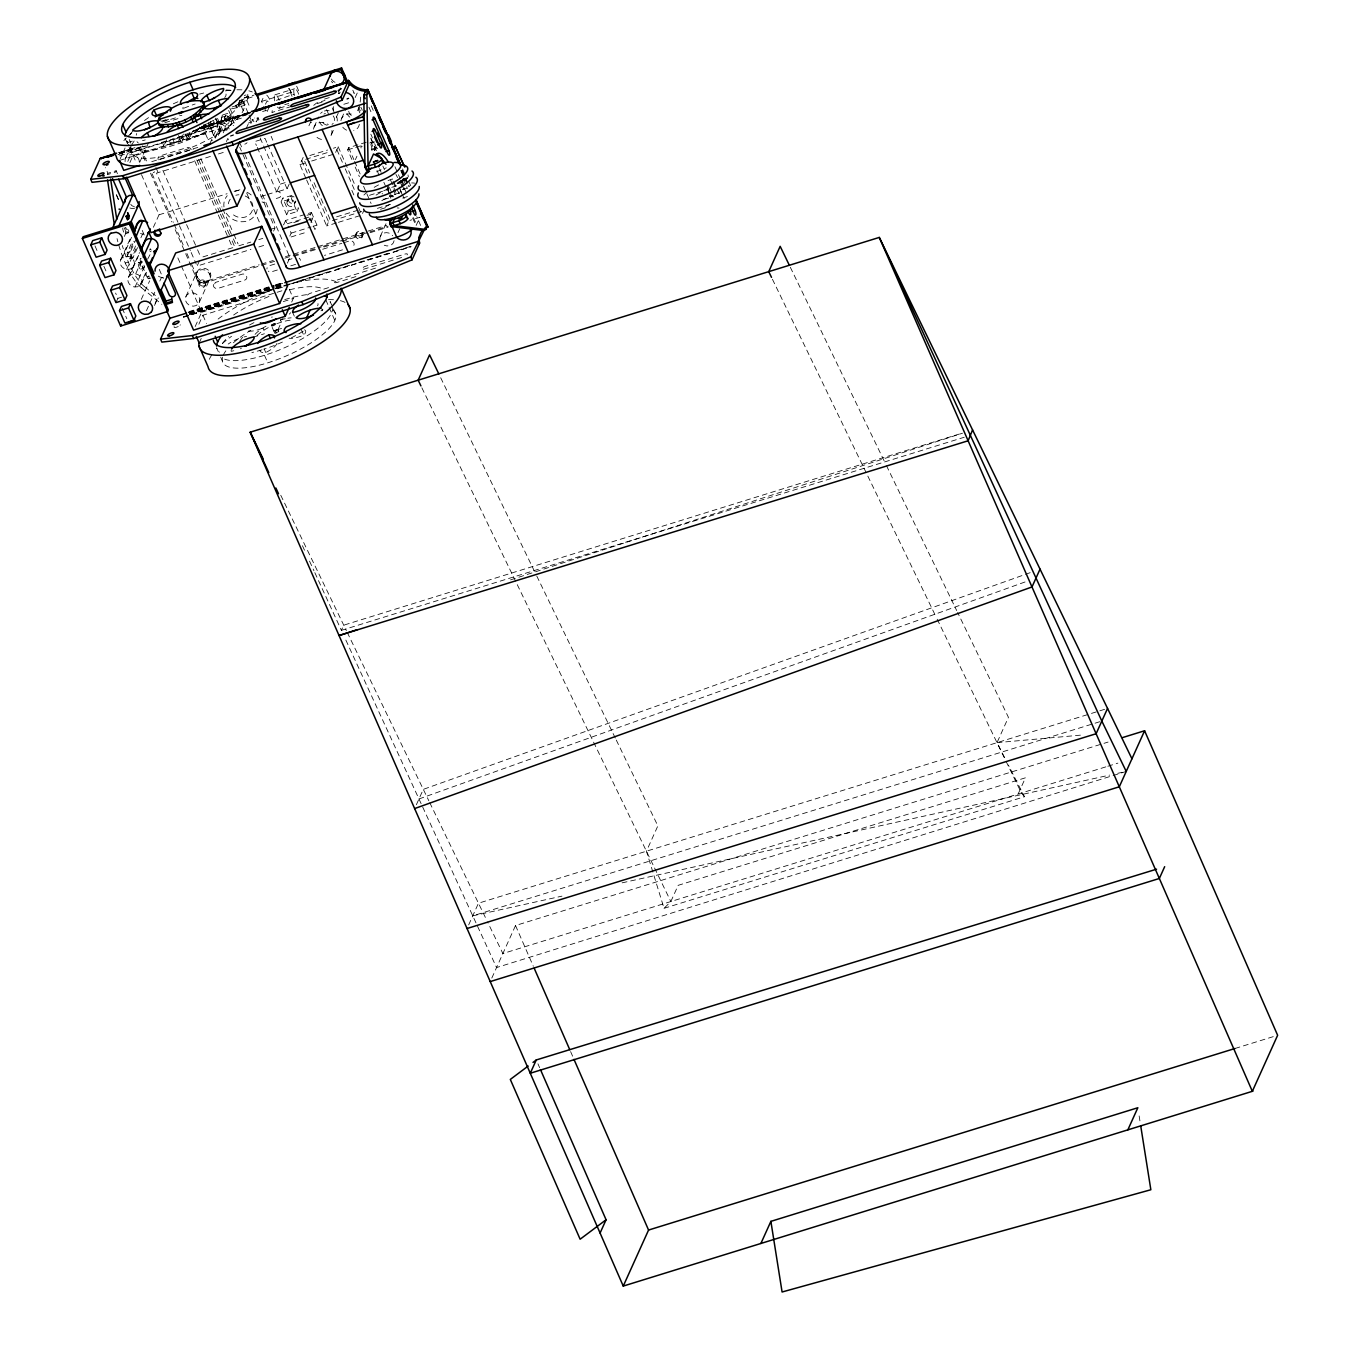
<?xml version="1.0" encoding="UTF-8"?>
<svg xmlns="http://www.w3.org/2000/svg" width="1360" height="1360" viewBox="0 0 1360 1360"><rect width="100%" height="100%" fill="white"/><g stroke="black" fill="none" stroke-linecap="round" stroke-linejoin="round"><path stroke-width="0.75" stroke-dasharray="5 3.75" d="M276.352 100.351L293.437 94.316L294.474 95.421M333.234 110.432L333.642 106.573M360.162 102.102L360.995 94.367M220.49 122.961L222.326 115.056L227.902 113.322L232.713 117.079L231.965 122.57L230.86 124.984L225.301 126.718L220.49 122.961L222.326 115.056M230.86 124.984L232.713 117.079M277.831 329.392L275.4 331.109L273.989 330.582L277.508 329.137L278.783 331.568L274.72 333.217L272.17 327.352M183.107 107.219L182.903 107.984A16.371 5.202 -23.6 0 0 183.124 108.936M276.845 343.468L276.726 343.91A16.575 5.27 -23.6 0 1 265.744 352.512A16.575 5.27 -23.6 0 1 259.913 350.183M305.779 178.041L299.931 164.645L303.093 157.607L309.791 172.941M336.464 222.921L326.706 225.947L329.885 218.926L313.14 180.608M107.899 173.281L107.27 174.675L115.532 172.125L116.161 170.731L107.899 173.281L105.417 167.603M120.241 158.661L125.069 147.968M125.545 158.253L131.665 144.704M127.789 161.415L131.818 152.507L128.214 144.262M129.88 162.605L133.11 155.465L219.181 128.826L221.68 134.555M139.672 162.367L148.41 143.021M183.396 134.062L180.37 140.743L163.863 145.86L167.637 137.496M124.372 236.419L127.738 228.99M120.683 259.794L130.747 237.49M122.298 257.771L131.529 237.337M137.53 247.605L132.991 257.635L129.897 258.587A3.417 1.071 72.8 0 1 127.976 257.023A3.417 1.071 72.8 0 1 127.313 252.654L132.6 240.958M127.211 256.241L133.926 241.383M132.991 257.635A3.417 1.071 72.8 0 1 131.07 256.071A3.417 1.071 72.8 0 1 130.407 251.702L135.694 240.006M189.788 133.042L187.272 138.601L182.682 140.029L185.198 134.453M129.897 258.587L135.184 246.891A3.417 1.071 72.8 0 0 135.252 245.038M126.633 269.348L135.864 248.897M140.896 237.762L142.579 234.039L144.211 234.158M203.099 125.834L206.125 132.77L189.618 137.887L192.644 131.189M115.974 302.6L117.895 298.333L115.6 293.063M128.367 277.389L139.536 252.569M129.455 275.825L139.791 252.841M153.391 227.273L159.035 214.795L141.474 174.607M135.66 273.904L135.898 273.921A7.276 6.511 24.3 0 1 140.692 284.886L137.751 286.756L134.079 286.926A7.276 6.511 24.3 0 1 129.285 275.961L132.226 274.091L135.66 273.904L141.525 260.899M149.6 250.138L150.246 248.744A3.417 3.06 24.3 0 0 151.3 250.087M135.065 286.994L144.296 266.56M147.662 259.131L151.436 251.957M119.442 160.446L205.496 133.807L210.664 122.74L203.32 125.001M139.978 285.481L145.86 272.476M141.61 283.458L146.642 272.306M209.831 143.684L217.872 125.851L214.999 119.255M141.287 299.387L149.668 280.806M215.152 137.734L219.181 128.826M218.331 135.405L219.929 131.835L226.338 129.863L225.471 127.874L219.079 129.863L215.322 138.159L208.522 122.587M224.451 117.572L225.046 116.28M221.238 117.47L226.814 115.736L227.902 113.322M231.455 108.851L236.555 107.797L240.567 98.889M225.301 126.718L226.389 124.304L231.965 122.57M223.227 132.855L225.471 127.874M229.84 120.037A2.958 2.652 24.3 0 0 226.746 116.11A2.958 2.652 24.3 0 0 224.842 120.275A2.958 2.652 24.3 0 0 229.84 120.037L230.418 118.745A2.958 2.652 24.3 0 0 227.341 114.818A2.958 2.652 24.3 0 0 225.437 118.983A2.958 2.652 24.3 0 0 230.418 118.745M226.763 130.322L228.259 127.024L233.614 125.358M238.748 104.346L235.96 105.213L236.827 107.185L239.615 106.318L238.748 104.346L240.244 101.031M146.404 310.794L148.92 305.218M149.753 303.365L154.785 292.213M159.817 281.061L161.5 277.355M248.744 96.356L244.732 105.264L239.343 106.93L243.355 98.022L248.744 96.356L247.877 94.384L244.29 95.489M226.389 141.576L227.817 138.414L230.061 143.565M248.132 113.05L243.865 103.292L247.877 94.384M155.108 303.297L158.457 295.868M154.53 305.439L157.879 298.01M246.177 128.605L249.917 120.309L250.784 122.281L245.429 123.947M250.852 123.556L252.705 119.442L258.094 117.776L258.961 119.748L253.572 121.414L252.705 119.442M269.246 106.947L266.56 112.897L261.562 101.439L264.35 95.268M258.094 117.776L256.241 121.89L254.541 117.997M199.41 260.933L197.098 266.067L250.92 249.407M185.946 296.48L197.098 271.762M196.452 278.324L197.115 276.845M198.968 282.982L199.597 281.588M274.669 261.29L199.206 284.648L199.886 283.169L191.165 263.211M292.077 96.339L290.394 92.514L291.924 89.131M205.819 282.608L206.482 281.129M209.661 274.244L210.324 272.748M205.173 285.821A3.417 3.06 24.3 0 0 201.62 281.299A3.417 3.06 24.3 0 0 199.41 286.093A3.417 3.06 24.3 0 0 205.173 285.821L205.802 284.427A3.417 3.06 24.3 0 0 202.249 279.905A3.417 3.06 24.3 0 0 200.039 284.699A3.417 3.06 24.3 0 0 205.802 284.427M199.189 302.532A7.276 6.511 24.3 0 0 191.607 292.859A7.276 6.511 24.3 0 0 186.898 303.127A7.276 6.511 24.3 0 0 199.189 302.532L210.341 277.831A7.276 6.511 24.3 0 0 202.759 268.158A7.276 6.511 24.3 0 0 198.067 278.409A7.276 6.511 24.3 0 0 210.341 277.831M195.177 326.553L201.62 312.29L177.378 256.785M214.71 283.849L215.339 282.455L242.182 274.159A3.417 3.06 24.3 0 1 246.568 276.165A3.417 3.06 24.3 0 1 244.766 280.092L217.94 288.388A3.417 3.06 24.3 0 1 213.554 286.382A3.417 3.06 24.3 0 1 215.339 282.455M198.883 324.173L202.912 315.248L286.977 289.221M199.189 342.975L201.603 337.62M289.204 184.093L287.062 188.819L276.743 192.015L280.313 184.127L259.131 135.643M308.924 125.766L311.066 121.04M314.075 127.058L318.631 116.994M281.061 201.909L282.744 198.186L293.063 194.99L291.38 198.713L297.007 211.565L286.688 214.761L281.061 201.909L291.38 198.713M273.598 231.132L275.026 227.97L242.25 152.949M287.028 201.841L288.456 198.679M338.453 92.497L341.088 86.7M286.688 214.761L288.354 211.055L282.744 198.186M285.634 220.456L283.611 224.91L309.417 216.92L311.423 212.466L285.634 220.456L288.796 227.681M294.389 204.204L295.817 201.059A3.876 3.468 24.3 0 1 290.853 203.082A3.876 3.468 24.3 0 1 288.694 198.118A3.876 3.468 24.3 0 1 294.032 196.962M336.328 117.3L338.453 112.557M331.262 134.929L333.54 129.88M297.007 211.565L298.673 207.859L288.354 211.055M341.53 118.575L346.086 108.494M289.816 236.079L291.159 233.121L289.578 229.5M355.181 97.563L358.547 90.134M335.631 152.405L338.181 146.744L333.438 148.223M287.402 263.126L289.918 257.55L243.746 151.861M306.986 215.288L310.624 214.166L308.958 217.872L310.25 220.864M357.612 110.704L359.754 105.961M310.913 222.36L312.579 218.637L310.624 214.166M351.849 159.443L347.667 149.855L348.653 147.679L366.333 142.205M311.423 212.466L316.965 225.131L314.942 229.585L309.417 216.92M355.402 159.63L356.949 156.196M291.686 302.056L293.301 298.486L288.983 288.609M370.923 138.754L375.411 149.005L374.68 150.62L370.94 142.086M338.402 222.326L361.794 215.084L363.664 210.953M355.827 234.413L356.456 233.019M362.032 237.252L362.661 235.875A3.417 3.06 24.3 0 0 359.108 231.336A3.417 3.06 24.3 0 0 356.898 236.147A3.417 3.06 24.3 0 0 362.661 235.875M369.461 195.313L387.158 189.839L389.521 184.603M380.358 236.283L386.478 222.734M397.97 232.662L399.721 228.803M412.624 217.991L416.007 225.726L419.934 217.277L409.972 220.371M314.823 572.645L341.394 630.36L343.723 625.175L960.517 433.67M416.364 804.729L423.3 789.361L1030.183 572.662M468.673 924.902L478.465 903.21L1089.462 714.034M491.81 978.078L515.525 925.531L1101.991 743.954M616.284 740.078L657.866 825.877L646.442 851.19L664.037 908.327L670.837 901.544L678.164 885.326L1025.457 777.801L1018.13 794.019M1004.581 757.571L997.016 742.645L1008.44 717.332L957.61 612.459M265.421 104.227L267.053 100.98A3.213 1.02 72.8 0 1 268.923 103.462M239.683 341.394L242.42 337.399L241.366 337.688A16.575 5.27 -23.6 0 0 228.208 344.046M406.3 179.571L406.198 179.724A3.723 1.173 72.8 0 1 404.617 178.551M271.881 317.662L272.051 316.693M313.701 105.332L316.557 103.037L325.023 100.419M275.06 333.455L276.76 332.384L275.638 332.197M240.431 348.806L241.4 348.228M181.849 115.566L179.69 115.685M276.879 333.098L275.4 331.109L276.216 329.324L277.168 331.5L281.367 322.167L280.415 319.991A16.575 5.27 -23.6 0 0 283.05 318.614M418.965 798.966L1026.035 581.621M510.544 579.887L962.489 433.211M1126.233 771.443L496.553 967.572L344.913 638.027M161.126 121.244L168.555 118.932M162.333 121.941L177.004 117.402M164.866 122.706L181.067 117.691M243.848 98.26L253.98 95.132M239.122 100.997L253.3 96.611M238.714 103.003L246.891 100.47L250.291 108.273M232.118 106.93L243.865 103.292M274.958 94.809L294.474 88.774M127.5 142.613L133.501 140.76M261.562 101.439L290.394 92.514M118.405 152.694L135.065 147.628L119.136 152.728M201.348 126.99L249.832 112.098M201.688 127.177L250.019 112.217M119.306 152.898L135.422 147.917M199.852 127.959L250.189 112.387M119.493 153.119L135.609 148.138M198.033 128.809L250.376 112.608M119.68 153.391L143.854 145.911M196.197 129.71L250.563 112.863M119.867 153.697L144.041 146.217M192.355 131.257L250.75 113.186M118.048 154.666L146.234 145.945M192.542 131.597L246.908 114.767M119.595 155.822L242.437 117.793M262.565 111.554L266.594 110.296M284.716 104.686L288.745 103.445M131.818 152.507L217.872 125.851M279.463 108.137L289.221 105.128M291.516 106.42L271.881 112.506A9.928 3.128 72.8 0 0 272.204 109.276M324.53 99.076L332.452 96.611M317.288 103.564L323.476 101.643M230.741 135.626L233.529 134.776M230.469 136.238L233.257 135.371M151.776 161.653L197.812 147.407M159.46 159.579L193.647 149.005M343.825 104.278L349.639 102.493M210.409 156.434L156.502 173.128L190.332 250.58M218.467 153.935L226.508 151.453M309.808 155.533L327.539 150.042M305.694 159.307L327.131 152.66M299.931 164.645L309.672 161.619M311.627 161.024L333.064 154.377M347.667 149.855L353.702 147.985M355.708 147.373L361.743 145.503M369.784 143.004L373.813 141.763M371.229 143.021L374.612 141.984M159.035 214.795L227.086 193.732M235.093 191.25L241.094 189.38M371.467 149.277L379.933 146.659M371.484 150.212L375.411 149.005M280.313 184.127L287.198 182.002M125.324 233.716L128.418 232.764M265.608 195.058L262.004 196.18A3.417 3.06 24.3 0 0 260.185 197.727M267.41 194.497L276.437 191.709A3.417 3.06 24.3 0 1 280.84 193.715A3.417 3.06 24.3 0 1 279.038 197.642L273.615 199.325M127.313 252.654L130.407 251.702M129.693 258.859L132.787 257.89M125.256 263.058L128.35 262.106M402.815 179.095L408.289 177.412M402.764 179.469L408.238 177.769M402.696 179.775L408.17 178.075M400.758 180.591L408.068 178.313M401.132 180.795L405.297 180.353L397.987 182.614M138.601 262.667L141.695 261.715M397.732 182.308L405.042 180.047M398.242 182.869L403.716 181.169M397.579 183.43L406.011 180.897M397.086 183.753L406.572 180.795M140.777 269.127L143.871 268.158M269.654 229.619L275.026 227.97M293.658 222.615L301.512 220.184M402.288 189.601L410.04 187.187M307.122 220.337L312.579 218.637M384.03 199.461L392.292 196.911M202.946 256.904L234.804 247.044L231.421 239.292M238.867 245.786L250.818 242.08M258.791 239.615L262.769 238.391M336.6 216.835L358.258 210.137M141.151 258.536A3.417 1.071 72.8 0 0 140.182 259.42A3.417 1.071 72.8 0 0 140.998 263.024L147.05 276.862L150.144 275.893M402.679 198.05L408.493 196.248M291.159 233.121L311.015 226.967M312.987 226.355L316.965 225.131M332.469 220.609L361.709 211.565M147.05 276.862A3.417 1.071 72.8 0 0 148.767 278.698L151.861 277.729M377.4 208.369L391.153 204.119M258.893 246.942L266.866 244.477M291.125 236.963L307.003 232.05M380.477 209.287L388.535 206.805M118.711 244.919A49.198 15.487 72.8 0 0 141.321 287.572L144.415 286.62L158.644 298.231M117.895 298.333L121.516 297.211M199.886 283.169L259.148 264.826M261.171 264.197L273.326 260.44M285.464 256.666L291.55 254.796M293.573 254.167L315.843 247.265M317.866 246.636L386.733 225.318M284.801 258.162L321.249 246.874M323.272 246.245L343.536 239.972M345.559 239.343L367.829 232.441M369.852 231.829L388.076 226.185M293.913 256.309L315.945 249.475M323.952 247.01L339.983 242.046M341.989 241.417L368.084 233.342M370.09 232.713L388.025 227.171M274.754 264.061L269.008 265.846A3.417 3.06 24.3 0 0 266.985 268.974M288.167 259.913L292.009 258.723M322.677 249.237L341.836 243.304M343.757 242.709L349.503 240.924A3.417 3.06 24.1 0 1 353.889 242.93A3.417 3.06 24.1 0 1 352.087 246.857M277.355 269.994L271.592 271.779A3.417 3.06 24.3 0 1 268.277 271.133M290.768 265.846L296.514 264.061M342.516 249.832L325.261 255.17A3.417 3.06 24.3 0 1 324.411 255.306M188.904 311.644L273.479 285.447M275.485 284.835L281.537 282.965M189.057 312.052L273.632 285.872M275.638 285.243L281.69 283.373M188.122 312.63L282.744 283.339M189.193 312.477L273.768 286.297M275.774 285.668L281.809 283.798M189.312 312.919L273.87 286.722M275.893 286.11L283.951 283.611M189.397 313.327L273.972 287.147M275.978 286.535L284.036 284.036M189.482 313.752L274.04 287.555M276.063 286.943L284.121 284.444M189.533 314.143L274.091 287.963M276.114 287.334L284.172 284.835M189.55 314.5L274.125 288.32M276.131 287.691L284.189 285.209M183.515 316.71L274.125 288.66M276.131 288.031L290.224 283.662M298.282 281.18L328.491 271.83M336.549 269.331L350.642 264.962M358.7 262.48L388.892 253.113M396.95 250.631L411.043 246.262M183.481 317.016L274.091 288.949M276.114 288.337L411.026 246.568M183.447 317.271L274.057 289.204M276.063 288.592L410.975 246.823M201.62 312.29L269.671 291.21M277.678 288.745L287.691 285.634M401.659 257.482L364.412 269.008A3.417 1.088 -23.6 0 1 361.947 268.583A3.417 1.088 -23.6 0 1 365.67 266.22L404.872 254.082A3.417 1.088 -23.6 0 1 407.082 254.915M375.547 268.124L338.3 279.65A3.417 1.088 -23.6 0 0 334.577 281.996A3.417 1.088 -23.6 0 0 337.042 282.438L356.643 276.369M283.288 301.597L293.301 298.486M328.576 287.623L310.93 293.08A3.417 1.088 -23.6 0 0 307.156 295.766M253.096 337.246L264.401 333.744M281.571 328.423L273.819 330.837L274.771 333.013M341.394 630.36L964.257 437.24M1091.468 713.405L1107.55 708.424M1099.849 721.701L472.753 915.858L561.969 896.138M1104.014 743.325L1108.077 742.067M1105.816 766.87L502.877 953.547L487.509 921.859M1107.839 766.241L1117.886 763.13M664.037 908.327L1024.454 796.739L1008.372 765.034M1235.033 1048.475L1273.589 1036.541M622.115 882.844L1109.641 775.098M1117.937 773.262L1122.085 772.361M997.016 742.645L1083.733 734.859M142.579 234.039L142.341 234.022A7.276 6.511 24.3 0 1 140.522 233.444M150.025 251.617L151.011 251.702M163.132 277.474L161.262 277.338A7.276 6.511 24.3 0 1 156.502 274.448M248.438 331.058L250.189 331.194A16.575 5.27 -23.6 0 0 263.007 327.964A16.575 5.27 -23.6 0 0 264.18 326.553M226.814 115.736L231.625 119.493M221.578 120.547L226.389 124.304M141.321 287.572L161.857 304.351M1024.454 796.739L1021.411 792.999L1006.043 761.294M404.787 179.673L404.039 178.262M395.947 174.454L397.579 177.565M790.33 267.291L885.53 463.709M886.448 465.613L956.692 610.555M772.429 279.259L936.275 617.321M937.193 619.225L1005.142 759.441M440.691 377.757L535.874 574.175M536.792 576.079L615.349 738.157M421.872 387.821L653.667 866.116M654.568 867.986L670.837 901.544M280.755 495.244L346.358 630.581M347.225 632.383L428.825 800.751M429.743 802.655L486.608 919.989M302.43 545.7L305.099 551.48M309.519 561.102L313.939 570.724M409.258 182.427L410.703 185.742M402.543 168.963L405.076 174.76M402.322 170.493L404.855 176.29M405.705 178.211L408.238 184.008M401.999 170.527L404.532 176.324M405.382 178.245L407.915 184.042M401.642 170.595L404.175 176.375M405.025 178.313L407.558 184.093M400.945 170.238L403.784 176.426M400.86 170.799L403.393 176.579M371.246 105.842L373.762 111.605M403.155 178.857L407.337 188.462M402.118 180.71L404.549 186.303M420.631 225.471L416.789 216.699M368.934 107.168L372.3 114.852M394.961 166.736L400.01 178.262M400.843 180.183L403.359 185.946M404.192 187.867L406.725 193.63M401.999 184.909L404.498 190.655M400.044 181.645L402.475 187.221M399.092 187.017L404.175 198.628M400.197 190.043L402.645 195.636M393.958 182.121L398.973 193.613M352.835 90.219L354.229 93.432A8.415 2.686 -23.6 0 0 353.838 92.854M370.838 134.198L372.453 137.87M358.666 107.083L360.349 110.942M374.646 143.684L377.995 151.334M390.558 180.081L393.057 185.827M393.907 187.748L397.256 195.398M358.139 108.919L359.839 112.812M370.906 138.108L376.856 151.742M382.823 165.988L384.472 169.762M389.402 187.459L393.499 196.843M379.525 168.64L381.157 172.397M386.886 185.521L391.816 196.775M387.294 188.326L389.759 193.953M387.039 188.394L389.487 194.021M383.86 182.291L387.158 189.839M389.385 194.939L390.813 198.237M376.992 170.425L380.273 177.922M332.214 107.882L334.679 113.526M348.653 147.679L353.872 159.63M354.62 161.347L360.4 174.556M355.198 167.093L359.38 176.681M363.562 186.252L366.078 191.998M366.911 193.919L371.093 203.507M326.57 109.633L329.035 115.277M338.181 146.744L354.926 185.062M336.872 149.651L344.403 166.889M345.253 168.81L355.283 191.794M351.849 190.366L354.365 196.112M358.445 207.417L361.794 215.084M296.65 86.19L299.999 93.84M289.425 88.434L292.774 96.084M301.801 160.514L328.576 221.816M306.629 179.962L326.706 225.947M271.15 136.323L272.833 140.199M266.73 142.273L265.03 138.397L254.711 141.593L256.411 145.469M267.58 144.211L287.062 188.819M248.982 115.005L252.382 122.791M241.774 99.11L244.239 104.754M331.755 305.201L330.14 301.512A61.455 19.567 -23.6 0 1 329.868 305.303M333.387 308.941L335.852 314.568M243.202 110.653L239.921 103.139A61.455 19.567 -23.6 0 1 187.714 140.148A61.455 19.567 -23.6 0 1 130.271 147.866M325.822 299.914L328.287 305.541M329.12 307.428L334.815 320.467M257.261 147.407L276.743 192.015M238.476 104.958L239.343 106.93M235.688 105.808L236.555 107.797M320.994 306.986L322.643 310.743M229.772 107.984L236.589 123.556M228.65 110.466L235.467 126.055M239.547 142.256L242.896 149.94M239.734 147.169L241.417 151.028M217.498 118.354L223.448 131.971M215.883 118.099L222.683 133.671M215.611 118.694L222.411 134.266M219.079 129.863L219.929 131.835M246.772 193.273L260.219 224.06M210.273 121.567L211.871 125.256A16.269 5.185 -23.6 0 1 199.138 128.503M301.291 329.596L303.722 335.138A16.575 5.27 -23.6 0 1 289.136 338.232M292.706 312.477L294.321 316.166M208.25 123.182L214.2 136.816M205.496 133.807L208.386 140.403M277.797 329.596L278.749 331.772M200.804 158.644L221.952 207.06M222.802 208.998L232.951 232.237M233.801 234.158L238.034 243.848M188.105 134.419L189.618 137.887M198.696 159.494L221.544 211.786M222.394 213.724L232.543 236.946M233.393 238.884L236.776 246.636M196.741 159.902L219.589 212.194M220.422 214.132L230.571 237.354M185.759 135.133L187.272 138.601M194.633 160.752L217.481 213.044M218.314 214.982L228.48 238.204M229.313 240.142L232.696 247.894M181.169 136.561L182.682 140.029M263.007 327.964L263.959 330.14M178.857 137.275L180.37 140.743M264.129 348.823L265.744 352.512M515.525 925.531L533.324 966.263M570.605 1051.603L573.155 1057.434M264.486 355.3L267.767 362.814M162.35 142.392L163.863 145.86M162.894 170.391L185.725 222.666M186.575 224.604L196.724 247.843M197.574 249.781L200.957 257.516M155.907 167.467L158.151 172.618M191.182 252.518L196.248 264.129M140.981 148.342L147.781 163.914M152.031 173.655L173.298 222.326M174.148 224.281L183.515 245.684M186.915 253.47L190.315 261.256M139.451 147.883L146.268 163.455M150.518 173.196L171.785 221.867M175.185 229.653L199.206 284.648M537.948 1063.826L539.631 1067.668M129.285 139.519L130.934 143.276M133.11 155.465L136.459 163.132M202.912 315.248L206.516 323.493M129.081 147.305L130.713 151.062M218.246 351.526L216.631 347.837A61.455 19.567 -23.6 0 0 219.453 352.172M220.694 357.136L222.326 360.893M116.161 170.731L117.453 173.689M142.222 230.384L144.619 235.892M159.256 269.365L163.251 278.545M128.01 212.347L129.71 216.24M127.602 212.517L129.302 216.393M127.789 213.605L129.489 217.498M127.194 212.687L128.894 216.58M127.636 214.829L129.336 218.722M127.262 215.033L128.962 218.926M126.905 215.254L128.605 219.13M126.565 215.475L128.265 219.351M126.106 215.22L127.976 219.572M126.021 215.9L127.721 219.793M116.484 194.735L119.017 200.566M125.817 216.121L127.517 220.014M116.314 194.939L118.864 200.77M125.664 216.325L127.347 220.218M94.996 245.905L98.056 252.926M103.904 266.305L106.216 271.575M122.213 308.193L126.82 318.75M413.474 217.6L416.585 224.706M393.244 189.805L395.471 194.922M228.259 127.024L229.126 128.996M172.601 138.805L174.216 142.494A16.371 5.202 -23.6 0 0 185.164 133.943M392.547 179.248L392.462 178.959A31.195 9.928 -23.6 0 0 386.75 181.101M393.108 181.203L394.774 187.034M408.017 174.93L408.306 176.987M1139.136 1115.931L1140.445 1124.142M142.324 145.758L142.409 146.778A16.371 5.202 -23.6 0 0 144.942 146.234M144.415 286.62A49.198 15.487 72.8 0 1 122.281 245.514M143.99 265.217A3.417 1.071 72.8 0 1 143.378 268.107A3.417 1.071 72.8 0 1 141.389 263.568A3.417 1.071 72.8 0 1 142.681 262.242M128.52 229.823A3.417 1.071 72.8 0 1 127.789 232.628A3.417 1.071 72.8 0 1 125.885 227.664M133.79 241.23A3.417 1.071 72.8 0 1 134.164 241.808M127.449 229.194A3.417 1.071 72.8 0 1 125.528 227.613M148.869 275.74A3.417 1.071 72.8 0 1 148.767 278.698M124.134 227.8A3.417 1.071 72.8 0 1 125.664 232.594A3.417 1.071 72.8 0 1 124.083 232.815A3.417 1.071 72.8 0 1 122.808 227.987M117.844 241.774A49.198 15.487 72.8 0 1 117.045 238.646M134.351 206.397A3.417 3.06 24.3 0 1 130.798 204.238M154.632 171.802A3.417 3.06 24.3 0 1 153.255 172.669M311.491 122.366A3.417 3.06 24.3 0 1 310.743 122.706M211.905 140.828A3.417 3.06 24.7 0 1 212.347 140.148M299.166 258.196A3.417 3.06 24.3 0 1 300.458 260.355M191.267 149.6A3.417 3.06 23.9 0 0 186.881 147.594L160.055 155.907A3.417 3.043 24.1 0 0 158.253 159.834M264.588 202.113A3.417 3.06 24.3 0 1 262.021 201.926M245.259 195.993A12.512 11.203 24.3 0 1 250.376 213.826A12.512 11.203 24.3 0 1 230.86 212.381M228.378 203.779A12.512 11.203 24.3 0 1 230.809 198.509M235.841 195.296A12.512 11.203 24.3 0 1 238.935 194.752M257.244 209.44A17.068 15.266 24.3 0 1 243.559 221.697A17.068 15.266 24.3 0 1 225.743 212.228M223.958 206.958A17.068 15.266 24.3 0 1 227.239 195.721M234.107 191.335A17.068 15.266 24.3 0 1 238.34 190.604M246.959 192.287A17.068 15.266 24.3 0 1 252.926 196.605M377.553 148.733A3.417 1.071 72.8 0 1 376.822 147.764M125.086 161.619A7.276 6.511 24.3 0 1 132.141 154.649A7.276 6.511 24.3 0 1 139.281 162.673M394.094 240.703A7.276 6.511 24.3 0 1 384.268 245.242M379.882 239.649A7.276 6.511 24.3 0 1 392.649 235.705M338.657 93.568A8.874 7.939 24.3 0 1 340.272 92.208M332.741 82.79A7.276 6.511 24.3 0 1 331.415 81.464M138.329 142.987A7.276 6.511 24.3 0 1 137.003 141.661M397.188 207.961A7.276 6.511 24.3 0 1 399.041 208.097M335.036 82.297A7.276 6.511 24.3 0 1 331.143 78.421M136.238 135.167A7.276 6.511 24.3 0 1 136.714 133.535M376.074 195.109A30.073 9.571 -23.6 0 1 396.984 185.538M411.621 182.92A30.073 9.571 -23.6 0 1 414.647 183.158M363.919 195.007A31.195 9.928 -23.6 0 1 366.911 192.355M374.187 187.34A31.195 9.928 -23.6 0 1 379.355 184.484M385.237 207.077A21.76 6.919 -23.6 0 1 389.963 204.408M381.786 200.685A26.843 8.551 -23.6 0 1 392.598 195.313M394.213 194.667A26.843 8.551 -23.6 0 1 399.075 192.984M376.584 171.836A26.843 8.551 -23.6 0 1 386.274 167.875M180.319 324.802A3.417 1.088 -23.6 0 1 180.047 325.21M178.228 326.502A3.417 1.088 -23.6 0 1 174.845 327.454A3.417 1.088 -23.6 0 1 174.386 326.332M199.41 126.99A11.39 3.621 -23.6 0 1 199.206 128.078M198.322 129.387A11.39 3.621 -23.6 0 1 186.796 135.915A11.39 3.621 -23.6 0 1 178.381 135.558M134.776 208.148A7.276 6.511 24.3 0 1 129.302 207.74M332.554 307.054A61.455 19.567 -23.6 0 1 286.637 346.8A61.455 19.567 -23.6 0 1 221.884 357.714M222.547 343.349A61.455 19.567 -23.6 0 1 228.65 336.566M213.197 120.394A61.455 19.567 -23.6 0 1 170.442 139.944M166.328 141.151A61.455 19.567 -23.6 0 1 158.304 143.157M127.857 142.324A61.455 19.567 -23.6 0 1 125.001 138.006L127.432 143.548A61.455 19.567 -23.6 0 1 127.67 139.757M303.212 331.177A61.455 19.567 -23.6 0 1 291.448 337.773M282.404 342.074A61.455 19.567 -23.6 0 1 263.874 349.197M262.055 349.775A61.455 19.567 -23.6 0 1 251.872 352.546M284.716 299.591A61.455 19.567 -23.6 0 1 309.196 294.44M233.801 350.727A16.575 5.27 -23.6 0 1 231.251 351.288A16.575 5.27 -23.6 0 1 231.166 350.268M129.931 134.929A61.455 19.567 -23.6 0 1 133.263 130.56M144.483 120.53A61.455 19.567 -23.6 0 1 149.328 117.096M173.315 103.802A61.455 19.567 -23.6 0 1 178.857 101.388M199.631 94.095A61.455 19.567 -23.6 0 1 203.711 93.007M226.1 89.964A61.455 19.567 -23.6 0 1 231.591 90.457M209.287 359.346A76.942 24.497 -23.6 0 1 212.806 353.549M222.343 343.553A76.942 24.497 -23.6 0 1 231.54 336.311M249.543 325.006A76.942 24.497 -23.6 0 1 254.728 322.218M328.491 299.659A76.942 24.497 -23.6 0 1 336.651 299.999M340.374 300.679A76.942 24.497 -23.6 0 1 346.579 303.331M218.11 319.073A76.942 24.497 -23.6 0 1 273.19 289.527M275.06 288.847A76.942 24.497 -23.6 0 1 284.274 285.753M288.286 284.563A76.942 24.497 -23.6 0 1 337.586 282.761M123.828 140.624A76.942 24.463 -23.6 0 1 126.361 137.921M127.772 136.527A76.942 24.463 -23.6 0 1 132.498 132.311M225.318 90.899A76.942 24.463 -23.6 0 1 231.081 90.168M236.929 89.794A76.942 24.463 -23.6 0 1 243.219 89.947M248.829 90.831A76.942 24.463 -23.6 0 1 252.28 91.97M241.383 100.436A61.455 19.55 -23.6 0 1 193.477 146.608A61.455 19.55 -23.6 0 1 130.968 147.271M131.733 145.163A61.455 19.55 -23.6 0 1 134.181 141.015M183.991 108.154A61.455 19.55 -23.6 0 1 195.143 104.006M233.631 315.01A61.455 19.55 -23.6 0 1 272.187 295.239M289.612 289.782A61.455 19.55 -23.6 0 1 322.745 288.881M333.013 310.233A61.455 19.567 -23.6 0 1 285.005 356.49A61.455 19.567 -23.6 0 1 222.598 357.102M223.363 355.011A61.455 19.567 -23.6 0 1 225.828 350.863M233.376 342.771A61.455 19.567 -23.6 0 1 250.852 330.259M145.248 139.91A16.371 5.202 -23.6 0 1 142.528 140.692M255.068 334.356A25.041 7.973 -23.6 0 1 268.447 324.87M280.415 319.991A25.041 7.973 -23.6 0 1 286.144 318.529M287.912 318.206A25.041 7.973 -23.6 0 1 291.159 317.849M290.598 312.715A16.575 5.27 -23.6 0 1 289.306 314.143M317.951 303.603A16.575 5.27 -23.6 0 1 317.577 305.83M244.069 336.94A16.575 5.27 -23.6 0 1 246.568 336.464M304.504 329.783A16.575 5.27 -23.6 0 1 303.722 335.138M225.981 94.01A16.371 5.219 -23.6 0 1 224.706 97.546M168.691 119.272A16.371 5.202 -23.6 0 1 163.285 120.853M174.216 142.494A16.371 5.202 -23.6 0 1 168.572 141.168M322.915 309.332A16.575 5.27 -23.6 0 1 320.977 310.845M213.571 120.581A16.371 5.202 -23.6 0 1 211.871 125.256M257.006 335.495A25.041 7.973 -23.6 0 1 269.399 327.046M276.845 323.731A25.041 7.973 -23.6 0 1 292.094 320.025M359.329 124.304A9.452 8.449 24.3 0 1 353.702 130.696M346.596 130.169A9.452 8.449 24.3 0 1 342.771 127.177M340.918 120.683A9.452 8.449 24.3 0 1 353.634 114.818M331.874 130.56A9.452 8.449 24.3 0 1 330.055 136.782M321.487 139.434A9.452 8.449 24.3 0 1 315.333 135.677M313.463 129.183A9.452 8.449 24.3 0 1 328.304 124.593M247.061 142.698A5.695 5.083 24.3 0 1 244.766 144.16M322.354 125.647A9.452 8.449 24.3 0 1 319.413 121.89M320.586 113.458A9.452 8.449 24.3 0 1 322.303 111.996M324.394 111.027A9.452 8.449 24.3 0 1 329.154 110.806M336.549 116.586A9.452 8.449 24.3 0 1 337.195 121.04M333.217 123.335A6.698 5.984 24.3 0 1 332.01 124.372M327.148 125.222A6.698 5.984 24.3 0 1 321.453 119.544M323.952 114.104A6.698 5.984 24.3 0 1 325.431 113.424M333.183 115.923A6.698 5.984 24.3 0 1 334.067 122.026M349.809 117.147A9.452 8.449 24.3 0 1 346.868 113.39M351.305 115.43A6.919 6.188 24.3 0 1 348.687 111.061M360.808 107.304A6.919 6.188 24.3 0 1 362.168 110.415M392.598 195.704A3.026 0.952 72.8 0 1 390.762 195.279M370.753 144.534A3.026 0.952 72.8 0 1 371.79 148.376A3.026 0.952 72.8 0 1 370.6 148.801M399.534 193.307A3.026 0.952 72.8 0 1 398.939 191.947M400.333 190.196A3.026 0.952 72.8 0 1 400.996 192.423M384.217 199.24A3.026 0.952 72.8 0 1 383.163 198.985M382.092 193.749A3.026 0.952 72.8 0 1 382.653 193.868M361.046 147.985A3.026 0.952 72.8 0 1 362.168 146.574M408.204 186.762A3.026 0.952 72.8 0 1 409.717 186.558M294.27 94.86A7.055 2.227 72.8 0 1 294.746 88.672A7.055 2.227 72.8 0 1 298.673 94.231M266.747 95.132A9.928 3.128 72.8 0 1 270.759 102.289M288.354 88.451A9.928 3.128 72.8 0 1 292.383 95.608M280.126 106.658A7.055 2.227 72.8 0 1 277.423 107.032M274.737 100.912A7.055 2.227 72.8 0 1 275.23 94.707A7.055 2.227 72.8 0 1 279.157 100.283M348.925 98.413A8.415 2.686 -23.6 0 1 346.936 99.314M348.398 98.022A6.596 2.108 -23.6 0 1 346.834 98.736M337.807 90.508A8.415 2.686 -23.6 0 1 341.173 88.383M339.609 93.449A6.596 2.108 -23.6 0 1 338.555 93.398M338.181 91.273A6.596 2.108 -23.6 0 1 341.717 88.774M122.927 257.244L121.601 258.366A7.276 6.511 24.3 0 0 126.395 269.331L130.067 269.144L132.991 267.274A7.276 6.511 24.3 0 0 128.214 256.326L122.927 257.244M355.997 237.082L355.827 236.793A3.417 3.06 24.3 0 1 357.629 232.866A3.417 3.06 24.3 0 1 362.015 234.889L362.253 235.688A3.417 3.06 24.3 0 1 356.269 237.541L355.997 237.082M138.261 264.027A3.417 1.071 72.8 0 0 140.505 269.161A3.417 1.071 72.8 0 0 140.318 264.503A3.417 1.071 72.8 0 0 138.261 264.027M197.387 279.888A7.276 6.511 24.3 0 0 209.678 279.31A7.276 6.511 24.3 0 0 202.096 269.637A7.276 6.511 24.3 0 0 197.387 279.888M287.419 204.527A3.876 3.468 24.3 0 0 294.015 205.037A3.876 3.468 24.3 0 0 290.7 199.495A3.876 3.468 24.3 0 0 287.419 204.527"/><path stroke-width="1.5" d="M367.965 89.981L365.109 89.726A21.335 19.091 24.3 0 1 351.033 83.283L348.483 80.376L340.935 97.104L231.948 141.882L122.57 175.746L90.746 179.367L92.038 182.325L123.862 178.704L233.24 144.84L342.227 100.079L349.146 84.745L347.854 81.77L350.404 84.677A21.335 19.091 24.3 0 0 364.48 91.12C367.404 92.718 368.56 89.046 368.339 91.154L366.877 94.401L368.067 166.073L369.359 169.048M178.772 113.305L182.801 111.86L158.304 119.646M310.08 310.148L306.765 317.492M419.033 244.324L418.455 240.567L419.594 243.134L412.029 259.862L303.059 304.623L193.664 338.504L161.857 342.108L160.548 339.15L170 318.24L166.685 310.675M274.414 337.926L274.601 337.212A16.575 5.27 -23.6 0 0 268.77 334.9A16.575 5.27 -23.6 0 0 258.604 342.176L257.788 343.485M145.231 240.669L148.172 238.799L151.844 238.612A7.276 6.511 24.3 0 1 156.621 249.577L155.805 250.597A3.417 3.06 24.3 0 1 154.003 252.144M424.677 228.14L427.839 226.865L416.466 200.957M393.159 149.583L395.012 146.149L404.838 167.144M393.618 150.518L394.723 147.373A3.145 0.986 72.8 0 1 396.287 148.546L403.801 165.716M972.57 429.93L968.116 440.776L339.048 635.545L357.204 629.663M365.925 89.777L363.783 95.353L364.973 167.042L366.265 170L375.564 167.127A6.834 2.176 -23.6 0 0 382.058 163.642A6.834 2.176 -23.6 0 0 382.092 161.007M90.746 179.367L100.181 158.457L101.371 158.729M82.365 238.442L83.113 236.759L130.067 222.224L168.334 309.842L167.586 311.508L120.632 326.043L82.365 238.442L129.302 223.907L130.067 222.224M90.763 244.902L92.684 240.635L101.711 237.83L107.083 250.138L105.145 254.405L96.135 257.21L90.763 244.902L99.773 242.114L101.711 237.83M113.067 226.933L126.48 197.217L118.932 179.928A3.417 3.06 24.3 0 1 118.711 179.129M99.671 265.302L101.609 261.035L110.619 258.247L115.991 270.538L114.07 274.822L105.043 277.61L99.671 265.302L108.698 262.514L110.619 258.247M118.422 226.882L132.685 195.296L125.137 178.007A3.417 3.06 24.3 0 0 124.695 177.276M130.254 223.414L138.635 204.85M134.045 231.761L138.363 222.054A3.417 3.06 24.3 0 1 142.749 220.694L135.609 237.66M110.602 290.309L112.523 286.025L121.55 283.237L126.922 295.545L124.984 299.812L115.974 302.6L110.602 290.309L119.612 287.521L121.55 283.237M140.386 250.699L148.767 232.118L151.606 238.595L143.208 257.176M141.219 249.815L145.401 240.516M119.51 310.709L121.448 306.442L130.458 303.654L135.83 315.945L133.909 320.229L124.882 323.017L119.51 310.709L128.537 307.921L130.458 303.654M120.632 326.043L121.397 324.377M149.226 265.047L152.575 257.601M154.258 253.895L155.924 250.172M149.158 266.73L157.556 248.149M167.654 270.793L175.695 252.96L261.766 226.321L287.691 285.634L279.633 303.484L193.562 330.123L167.654 270.793L253.708 244.154L261.766 226.321M160.14 292.162L167.688 275.434L175.236 292.706A3.417 3.06 24.3 0 1 173.434 296.633A3.417 3.06 24.3 0 1 169.048 294.627L164.016 283.101M164.951 303.399L166.005 301.07L160.905 289.408M242.896 165.053L236.181 149.685L239.547 142.256L365.585 103.224M165.852 304.487L172.465 302.447L171.802 298.078M126.735 177.14L150.977 232.628L237.031 205.989L245.089 188.156L226.695 146.047M305.626 121.788L306.119 119.901M323.459 90.321L330.446 74.834M334.305 71.536L334.985 70.04M346.239 81.651L340.918 69.479L341.581 68L256.003 94.503M343.689 75.82L343.417 72.76A7.276 6.511 24.3 0 0 342.091 71.434M365.5 110.993L362.848 116.858L364.191 119.901L347.684 125.018L346.341 121.975A18.207 5.797 -23.6 0 0 364.786 111.52M196.299 336.379L199.189 342.975L285.243 316.336L289.272 307.411M368.067 166.073L373.524 154.003L380.783 158.049A6.834 2.176 -23.6 0 1 380.766 160.667A6.834 2.176 -23.6 0 1 374.255 164.152L364.973 167.042M415.99 199.716L427.839 226.865L427.431 226.032L425.884 229.466L422.79 230.418L390.983 226.559L389.691 223.601L392.02 218.416M395.114 217.464L392.785 222.632L394.077 225.607L425.884 229.466M160.548 339.15L192.372 335.529L301.75 301.665L410.737 256.887L424.898 228.633M1156.561 869.176L536.265 1059.967L530.281 1073.244L1159.349 878.475L1164.67 866.677M600.083 1233.044L606.084 1219.767L540.464 1069.606M1252.9 1091.145L623.254 1286.084L648.567 1230.052L573.988 1059.372M1040.043 569.143L1031.985 586.959L414.63 808.571M760.886 1243.482L770.882 1221.365L1137.844 1107.737L1127.848 1129.854M1107.55 708.424L1096.109 733.737L467.041 928.523M1122.272 737.664L1144.593 730.762L1119.297 786.794L490.229 981.58M159.052 118.099L157.998 122.961L160.769 126.582C176.868 128.061 195.755 120.292 204.85 106.726L203.643 102.391L201.824 100.946C186.218 99.093 169.864 107.151 159.052 118.099L160.004 120.275M157.998 122.961L159.817 124.406C175.916 125.885 194.803 118.116 203.898 104.55L203.643 102.391M197.302 96.186L196.503 97.478A16.371 5.202 -23.6 0 1 193.477 100.385M378.709 166.77L379.712 164.526M347.939 81.617L350.472 82.705M147.628 233.104L148.937 231.982A7.276 6.511 24.3 0 0 150.348 228.922M166.549 276.42L167.688 275.434M528.156 1066.053L510.306 1079.432L580.125 1239.215L606.084 1219.767M533.018 1062.415L536.265 1059.967M399.075 217.719C395.913 220.184 403.444 218.501 401.982 216.818M272.272 324.479C268.957 327.845 278.919 323.153 273.785 323.782M210.001 100.334L209.27 100.844L206.839 95.302M298.605 305.031L297.262 305.949A16.575 5.27 -23.6 0 0 292.706 312.477A16.575 5.27 -23.6 0 0 306.289 307.547L308.771 306.085A16.575 5.27 -23.6 0 0 315.537 298.061M425.833 227.222L427.346 226.219L427.788 227.205M179.078 113.764L182.461 111.622M141.27 137.683A16.354 5.202 -23.6 0 1 146.659 133.263L149.124 131.818A16.354 5.202 -23.6 0 1 162.622 126.939L161.67 124.763M153.697 251.447L155.312 250.699M193.647 122.434A16.269 5.185 -23.6 0 1 194.514 117.096L202.674 114.393L208.981 113.968M194.463 117.079L200.073 115.073L201.688 118.762M364.82 91.137L367.914 90.151M417.758 241.791L418.659 240.924A21.335 19.074 24.1 0 1 419.577 235.671L421.039 232.458A21.335 19.074 24.1 0 1 423.164 229.602M182.767 112.064L203.337 105.706L204.289 107.882A16.371 5.202 -23.6 0 0 213.214 108.205L215.9 107.474A16.371 5.202 -23.6 0 0 221.476 105.366M287.759 84.592L294.984 82.365M257.363 95.353L340.918 69.479M100.283 158.304L116.637 153.17M251.294 111.537L348.5 81.549M101.014 158.338L115.107 153.986M254.031 110.959L348.67 81.668M101.184 158.508L113.271 154.768M254.218 111.129L348.857 81.838M107.423 156.859L113.458 154.989M256.428 110.738L270.521 106.369M278.562 103.87L347.038 82.671M107.61 157.131L113.645 155.261M256.615 110.993L262.65 109.123M278.766 104.142L284.801 102.272M296.888 98.532L310.981 94.163M315.01 92.922L333.132 87.312M315.197 93.228L325.261 90.117M349.095 84.643L350.081 84.337M349.146 84.745L350.166 84.422M365.245 92.106L368.339 91.154M366.877 94.401L363.783 95.353L365.228 98.651M139.774 165.376L123.76 170.34L119.442 160.446M203.813 145.554L209.831 143.684M236.181 149.685A18.207 5.797 -23.6 0 0 249.339 151.997L362.848 116.858M372.028 119.901L375.122 118.932L388.943 150.586A3.417 1.071 72.8 0 1 389.606 154.938A3.417 1.071 72.8 0 1 387.685 153.357L373.864 121.72A3.417 1.071 72.8 0 1 373.201 117.368A3.417 1.071 72.8 0 1 375.122 118.932M372.096 131.41L375.19 130.441L380.817 143.293A3.417 1.071 72.8 0 1 381.48 147.662A3.417 1.071 72.8 0 1 379.559 146.081L373.932 133.229A3.417 1.071 72.8 0 1 373.269 128.877A3.417 1.071 72.8 0 1 375.19 130.441M380.817 143.293L377.723 144.262A3.417 1.071 72.8 0 1 378.029 145.078M391.578 147.407L395.233 146.285M391.816 147.628L395.454 146.489M385.849 151.538L388.943 150.586M290.36 182.852L314.602 175.355M338.861 167.841L363.103 160.327M282.948 228.922L307.207 221.425M331.449 213.911L355.708 206.397M412.029 211.463L415.123 210.494L412.692 204.918M389.691 223.601L398.973 220.711A6.834 2.176 -23.6 0 0 405.467 217.226A6.834 2.176 -23.6 0 0 405.501 214.608L406.793 217.566A6.834 2.176 -23.6 0 1 406.759 220.184A6.834 2.176 -23.6 0 1 400.265 223.686L390.983 226.559M166.005 301.07L171.173 299.472M164.832 303.603L171.445 301.563M286.263 265.897A18.207 5.797 -23.6 0 0 299.71 267.291L396.712 237.252A18.207 5.797 -23.6 0 0 412.692 229.109M129.217 321.946L135.082 320.127M170 318.24L186.099 313.259M284.767 282.71L417.656 241.57L418.948 244.528L418.693 241.57M648.567 1230.052L1235.033 1048.475M157.335 123.318A16.371 5.202 -23.6 0 1 147.067 128.69L144.279 129.659A16.371 5.202 -23.6 0 1 132.651 130.05A16.371 5.219 -23.6 0 1 147.628 122.213L150.314 121.482A16.371 5.219 -23.6 0 1 158.287 121.21M381.905 163.37L385.39 162.469A15.215 4.845 -23.6 0 1 390.422 168.334A15.215 4.845 -23.6 0 1 368.9 177.123A15.215 4.845 -23.6 0 1 371.331 168.215M426.462 226.508L427.788 226.746M300.764 323.833L298.996 323.697A16.575 5.27 -23.6 0 0 286.178 326.927A16.575 5.27 -23.6 0 0 285.379 332.299L286.195 332.537M179.656 112.489L181.9 112.88M367.812 89.59L400.01 163.183M386.002 164.288L379.134 155.635A30.923 9.741 72.8 0 0 376.023 154.224M311.746 119.901L311.474 119.442A3.417 3.06 24.3 0 0 305.49 121.295M1131.945 758.778L879.274 237.422L250.206 432.191L623.254 1286.084M1126.233 771.443L1101.838 721.089L879.274 237.422L1252.339 1091.315L1277.635 1035.283L1144.593 730.762M789.412 265.387L780.164 246.33L768.74 271.643L771.511 277.355M438.838 373.932L429.59 354.875L418.166 380.188L420.937 385.917M263.16 458.932L250.206 432.191L268.787 472.6M275.876 487.985L278.528 493.765M388.433 134.793L391.323 141.406L391.476 145.401M367.659 89.505L400.554 164.781M367.2 89.42L400.35 164.73M416.959 203.303L427.329 226.491M366.911 89.437L368.594 93.296M370.277 97.155L372.81 102.935M374.493 106.794L386.308 133.824M387.991 137.683L390.524 143.48M392.207 147.339L399.806 164.713M416.67 203.303L426.785 226.474M378.386 116.484L380.919 122.281M382.602 126.14L385.135 131.92M388.518 139.655L390.201 143.514M396.1 157.012L398.633 162.809M420.563 212.993L423.079 218.79M411.434 207.706L413.865 213.282A3.417 1.071 72.8 0 0 415.786 214.863A3.417 1.071 72.8 0 0 415.123 210.494M377.723 132.923L379.338 136.646M381.786 142.239L385.033 149.668M374.51 136.918L376.924 142.426M381.718 159.46L383.01 162.418M406.419 216.019L407.711 218.977M341.581 68L347.718 82.042M374.255 164.152L375.564 167.127M398.973 220.711L400.265 223.686M340.935 97.104L342.227 100.079M410.737 256.887L412.029 259.862M368.152 171.87L347.684 125.018A18.207 5.797 -23.6 0 0 354.246 122.485M389.147 219.946L396.712 237.252M322.099 129.472L372.47 244.766M297.84 136.986L348.211 252.28M249.526 78.353A76.942 24.463 -23.6 0 1 146.625 143.293A76.942 24.463 -23.6 0 1 139.315 100.368A76.942 24.463 -23.6 0 1 249.526 78.353L258.519 98.923M350.132 308.737L341.156 288.167A76.942 24.497 -23.6 0 1 269.926 343.706A76.942 24.497 -23.6 0 1 199.07 342.686M273.598 144.5L323.969 259.777M249.339 151.997L299.71 267.291M218.314 100.368L220.728 105.91L218.892 106.539A16.371 5.202 -23.6 0 0 213.401 109.004M244.579 168.895L247.095 174.658M248.778 178.5L251.294 184.263M257.176 197.727L264.724 215.016M266.407 218.858L271.439 230.384M273.122 234.226L275.638 239.989M277.321 243.848L279.837 249.611M231.948 141.882L233.24 144.84M301.75 301.665L303.059 304.623M236.164 152.133L286.535 267.427M203.898 104.55L204.85 106.726M201.824 100.946L202.776 103.122M202.589 107.253L203.541 109.429M189.822 82.263L193.103 89.777M199.784 110.313L200.736 112.489M181.441 104.125A16.371 5.202 -23.6 0 1 180.489 102.442L180.795 101.286A16.371 5.202 -23.6 0 1 191.76 92.752L194.174 98.277A16.371 5.202 -23.6 0 1 197.863 98.413M212.789 150.484L237.031 205.989M253.708 244.154L279.633 303.484M282.37 309.74L285.243 316.336M195.704 113.543L196.656 115.719M193.511 114.903L196.945 122.621M190.587 116.722L191.539 118.898M184.824 119.612L185.776 121.788M178.789 122.043L179.741 124.219M176.239 122.808L178.806 128.673M268.77 334.9L270.385 338.589M172.873 123.828L173.825 126.004M167.518 124.848L168.47 127.024M534.174 968.201L569.755 1049.665M163.064 125.052L164.016 127.228M170.255 111.231A16.371 5.202 -23.6 0 0 169.932 107.27L168.606 106.862A16.371 5.202 -23.6 0 0 154.088 109.99L156.502 115.532A16.371 5.202 -23.6 0 0 155.329 116.926M159.817 124.406L160.769 126.582M148.41 122.009L150.059 127.755A16.371 5.219 -23.6 0 0 144.483 129.88M147.373 132.855L148.988 136.544M122.757 124.593L126.038 132.107M215.203 336.294L217.668 341.938M107.44 136.323L116.416 156.893A76.942 24.463 -23.6 0 0 200.94 148.682A76.942 24.463 -23.6 0 0 255 93.5M199.053 346.154L208.046 366.724A76.942 24.497 -23.6 0 0 290.513 359.465A76.942 24.497 -23.6 0 0 347.905 304.47M122.57 175.746L123.862 178.704M192.372 335.529L193.664 338.504M112.506 178.619L123.556 203.898M131.189 221.391L135.439 231.098M149.022 262.208L154.122 273.853M129.302 223.907L167.586 311.508M99.773 242.114L105.145 254.405M108.698 262.514L114.07 274.822M119.612 287.521L124.984 299.812M128.537 307.921L133.909 320.229M348.483 80.376L349.605 82.977M1140.768 1126.182L1150.849 1189.745L782.085 1292L770.882 1221.365M110.619 179.01L116.79 219.436M107.525 179.962L114.325 224.451M158.695 122.978L158.95 125.137M151.708 273.921A3.417 1.071 72.8 0 1 151.963 274.788M129.88 223.873A3.417 1.071 72.8 0 1 130.203 224.689M119.017 209.151A3.417 1.071 72.8 0 1 119.646 209.304M161.143 233.155A3.417 3.06 24.3 0 1 156.757 234.515A3.417 3.06 24.3 0 1 154.938 230.316M159.307 228.956A3.417 3.06 24.3 0 1 160.072 229.415M156.961 230.01A3.417 3.06 24.3 0 1 160.684 234.039A3.417 3.06 24.3 0 1 155.618 235.62A3.417 3.06 24.3 0 1 155.363 230.503M376.584 154.037A30.923 9.741 72.8 0 1 388.348 162.044M410.023 210.137A3.417 1.071 72.8 0 1 410.686 214.506A3.417 1.071 72.8 0 1 408.765 212.925M419.594 243.134A21.335 19.074 24.1 0 1 419.288 239.53M419.424 237.745A21.335 19.074 24.1 0 1 419.73 235.994M346.086 92.48A8.874 7.939 24.3 0 1 353.702 101.405A8.874 7.939 24.3 0 1 345.389 108.511A8.874 7.939 24.3 0 1 336.328 100.81M410.482 229.415A8.874 7.939 24.3 0 1 407.762 238.714A8.874 7.939 24.3 0 1 397.137 237.932M329.97 76.466A7.276 6.511 24.3 0 1 340.629 72.386A7.276 6.511 24.3 0 1 341.462 83.436M332.044 71.91A7.276 6.511 24.3 0 1 338.657 69.87M344.352 74.324A7.276 6.511 24.3 0 1 344.845 77.758M400.928 165.019A26.843 8.551 -23.6 0 1 389.776 184.552A26.843 8.551 -23.6 0 1 358.581 185.861M394.043 162.486A21.76 6.919 -23.6 0 1 394.553 173.315A21.76 6.919 -23.6 0 1 364.939 183.957A21.76 6.919 -23.6 0 1 369.58 171.258M415.888 177.191A31.195 9.928 -23.6 0 1 394.043 199.546A31.195 9.928 -23.6 0 1 359.72 202.878M411.995 171.003A30.073 9.571 -23.6 0 1 387.311 194.123A30.073 9.571 -23.6 0 1 358.326 192.899M411.995 206.958A15.215 4.845 -23.6 0 1 400.622 216.784A15.215 4.845 -23.6 0 1 384.591 219.487M416.449 200.838A21.76 6.919 -23.6 0 1 397.579 216.036A21.76 6.919 -23.6 0 1 376.261 217.243M418.914 193.834A26.843 8.551 -23.6 0 1 395.641 212.585A26.843 8.551 -23.6 0 1 369.325 214.064M419.22 186.473A30.073 9.571 -23.6 0 1 393.142 207.485A30.073 9.571 -23.6 0 1 363.664 209.151M102.85 176.12A3.417 1.088 -23.6 0 1 104.312 175.814M106.403 165.257A3.417 1.088 -23.6 0 1 108.035 164.594M139.111 201.484A7.276 6.511 24.3 0 1 136.391 207.4M124.916 202.147A7.276 6.511 24.3 0 1 126.31 197.353L129.251 195.483L132.923 195.313A7.276 6.511 24.3 0 1 134.725 195.891M155.074 271.167A7.276 6.511 24.3 0 1 163.999 264.571A7.276 6.511 24.3 0 1 167.858 275.281M136.153 227.851A7.276 6.511 24.3 0 1 137.547 223.057L140.471 221.187L144.16 221.017A7.276 6.511 24.3 0 1 147.577 222.581M276.182 318.784A11.39 3.621 -23.6 0 1 260.372 322.847M124.916 136.204A61.455 19.567 -23.6 0 1 173.332 97.189A61.455 19.567 -23.6 0 1 235.705 87.38M216.546 346.035A61.455 19.567 -23.6 0 1 222.513 334.849M324.496 295.715A61.455 19.567 -23.6 0 1 327.318 297.194M244.834 346.358A16.575 5.27 -23.6 0 0 247.316 344.896L249.509 343.4A16.575 5.27 -23.6 0 0 254.065 336.872A16.575 5.27 -23.6 0 0 240.482 341.802L238 343.264A16.575 5.27 -23.6 0 0 231.608 349.061M154.207 136.017A16.354 5.202 -23.6 0 1 156.995 134.827M326.859 293.998A61.455 19.55 -23.6 0 1 325.822 299.914L320.994 306.986A61.455 19.55 -23.6 0 1 258.774 342.244A61.455 19.55 -23.6 0 1 213.35 340.34M204.289 107.882A16.371 5.202 -23.6 0 1 216.478 101.014L219.266 100.045A16.371 5.202 -23.6 0 1 228.48 98.702M183.056 127.262A16.371 5.202 -23.6 0 0 177.191 124.984A16.371 5.202 -23.6 0 0 167.042 132.209M162.622 126.939A16.371 5.202 -23.6 0 1 158.134 133.416L155.958 134.912A16.371 5.202 -23.6 0 1 153.476 136.357M163.506 114.648A16.371 5.202 -23.6 0 1 156.315 115.872L154.564 115.736A16.371 5.202 -23.6 0 1 154.088 109.99M191.76 92.752A16.371 5.202 -23.6 0 1 197.319 96.152M200.838 101.745A16.371 5.202 -23.6 0 1 205.411 96.288L207.587 94.792A16.371 5.202 -23.6 0 1 223.55 88.468A16.371 5.219 -23.6 0 1 216.886 96.441L214.421 97.886A16.371 5.219 -23.6 0 1 203.473 102.221M245.582 346.001A16.575 5.27 -23.6 0 1 248.387 344.794M212.483 98.889A16.371 5.202 -23.6 0 1 215.152 97.546M187.034 102.612A16.371 5.202 -23.6 0 1 194.174 98.277M156.502 115.532A16.371 5.202 -23.6 0 1 167.144 112.421M313.429 315.078A16.575 5.27 -23.6 0 1 307.819 317.203L305.133 317.951A16.575 5.27 -23.6 0 1 296.089 317.645A16.575 5.27 -23.6 0 1 308.38 310.743L311.185 309.774A16.575 5.27 -23.6 0 1 320.484 308.397M388.246 138.057A3.026 0.952 72.8 0 1 389.623 140.658A3.026 0.952 72.8 0 1 389.81 143.412M373.456 162.01L377.621 160.514L373.456 162.01M110.942 233.206L109.616 234.328A7.276 6.511 24.3 0 0 112.03 244.426A7.276 6.511 24.3 0 0 122.162 241.281A7.276 6.511 24.3 0 0 116.229 232.288L110.942 233.206M151.164 312.256L148.24 314.126L144.568 314.313A7.276 6.511 24.4 0 1 138.635 305.303A7.276 6.511 24.4 0 1 148.75 302.175A7.276 6.511 24.4 0 1 151.164 312.256M333.778 91.324L294.559 103.479A3.417 1.088 -23.6 0 0 290.836 105.825A3.417 1.088 -23.6 0 0 293.301 106.25L332.52 94.112A3.417 1.088 -23.6 0 0 336.243 91.766A3.417 1.088 -23.6 0 0 333.778 91.324M306.408 104.771L267.189 116.909A3.417 1.088 -23.6 0 0 263.466 119.255A3.417 1.088 -23.6 0 0 265.931 119.697L305.15 107.542A3.417 1.088 -23.6 0 0 308.873 105.196A3.417 1.088 -23.6 0 0 306.408 104.771M279.038 118.184L239.836 130.339A3.417 1.088 -23.6 0 0 236.096 132.685A3.417 1.088 -23.6 0 0 238.561 133.11L277.78 120.972A3.417 1.088 -23.6 0 0 281.503 118.626A3.417 1.088 -23.6 0 0 279.038 118.184M104.703 164.611A3.417 1.088 -23.6 0 0 109.276 161.721A3.417 1.088 -23.6 0 0 104.38 162.707A3.417 1.088 -23.6 0 0 104.703 164.611M99.501 176.137A3.417 1.088 -23.6 0 0 104.074 173.247A3.417 1.088 -23.6 0 0 99.178 174.233A3.417 1.088 -23.6 0 0 99.501 176.137M174.522 324.394A3.417 1.088 -23.6 0 0 179.078 321.521A3.417 1.088 -23.6 0 0 174.182 322.49A3.417 1.088 -23.6 0 0 174.522 324.394M169.32 335.92A3.417 1.088 -23.6 0 0 173.876 333.03A3.417 1.088 -23.6 0 0 168.98 334.016A3.417 1.088 -23.6 0 0 169.32 335.92M153.153 136A61.455 19.55 -23.6 0 0 235.246 84.184A61.455 19.55 -23.6 0 0 147.05 101.813A61.455 19.55 -23.6 0 0 153.153 136"/></g></svg>
